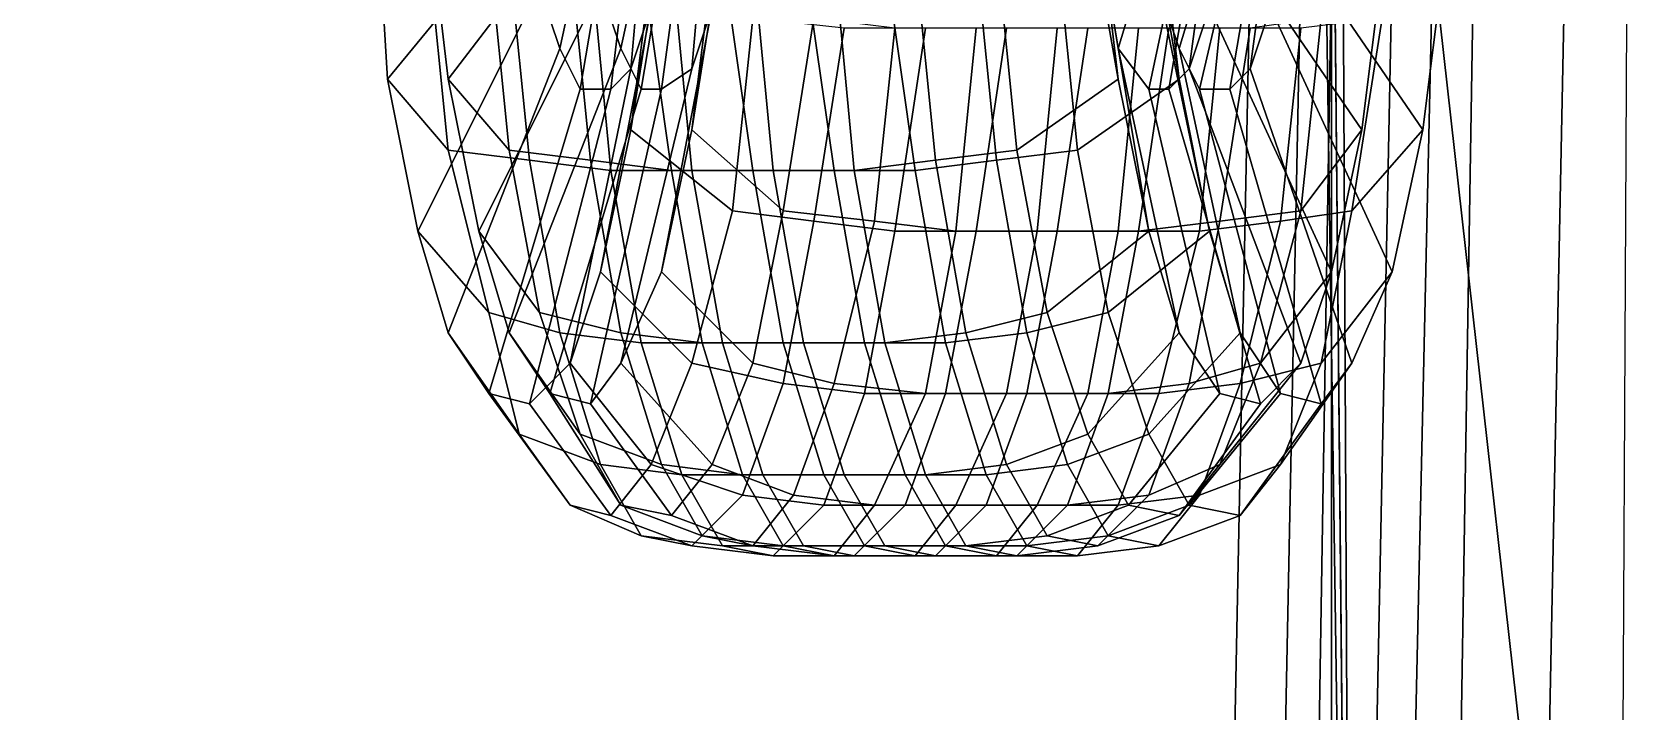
# Model space of a CAD drawing. Extents: x -1726 to 1721, y -2579 to 1769.
# Drawn here: x -418 to -260, y 110.6 to 177.6 of the extents above; entities that cross this region are included whole.
import ezdxf

# ---------------------------------------------------------------- set-up
doc = ezdxf.new("R2010")
doc.units = 0

msp = doc.modelspace()

# ---------------------------------------------------------------- linework, layer by layer
at = {"layer": '107051', "color": 1}
for points in [[(-354, 231, -1187), (-368, 182, -1255), (-366, 176, -1246), (-354, 231, -1187)], [(-354, 231, -1187), (-366, 176, -1246), (-364, 172, -1235), (-354, 231, -1187)], [(-354, 231, -1187), (-364, 172, -1235), (-361, 172, -1224), (-354, 231, -1187)], [(-354, 231, -1187), (-361, 172, -1224), (-359, 174, -1213), (-354, 231, -1187)], [(-354, 231, -1187), (-359, 174, -1213), (-357, 180, -1203), (-354, 231, -1187)], [(-298, 219, -1196), (-311, 176, -1257), (-312, 182, -1267), (-298, 219, -1196)], [(-298, 219, -1196), (-308, 172, -1246), (-311, 176, -1257), (-298, 219, -1196)], [(-298, 219, -1196), (-306, 172, -1235), (-308, 172, -1246), (-298, 219, -1196)], [(-298, 219, -1196), (-304, 174, -1224), (-306, 172, -1235), (-298, 219, -1196)], [(-298, 219, -1196), (-302, 180, -1214), (-304, 174, -1224), (-298, 219, -1196)], [(-369, 190, -1263), (-370, 201, -1268), (-384, 190, -1295), (-383, 173, -1286)], [(-311, 173, -1301), (-313, 190, -1309), (-315, 201, -1279), (-314, 190, -1274)], [(-354, 197, -1189), (-356, 187, -1195), (-359, 168, -1170), (-357, 184, -1160)], [(-285, 184, -1174), (-287, 168, -1184), (-300, 187, -1206), (-299, 197, -1200)], [(-383, 173, -1286), (-384, 190, -1295), (-379, 186, -1307), (-377, 166, -1296)], [(-368, 182, -1255), (-369, 190, -1263), (-383, 173, -1286), (-380, 158, -1273)], [(-321, 166, -1308), (-323, 186, -1318), (-313, 190, -1309), (-311, 173, -1301)], [(-308, 158, -1288), (-311, 173, -1301), (-314, 190, -1274), (-312, 182, -1267)], [(-356, 187, -1195), (-357, 180, -1203), (-362, 154, -1184), (-359, 168, -1170)], [(-287, 168, -1184), (-290, 154, -1199), (-302, 180, -1214), (-300, 187, -1206)], [(-377, 166, -1296), (-379, 186, -1307), (-371, 185, -1311), (-369, 165, -1300)], [(-369, 165, -1300), (-371, 185, -1311), (-363, 185, -1313), (-361, 164, -1303)], [(-361, 164, -1303), (-363, 185, -1313), (-355, 185, -1315), (-353, 164, -1304)], [(-353, 164, -1304), (-355, 185, -1315), (-347, 185, -1317), (-345, 164, -1306)], [(-345, 164, -1306), (-347, 185, -1317), (-339, 185, -1318), (-337, 164, -1308)], [(-337, 164, -1308), (-339, 185, -1318), (-331, 185, -1319), (-329, 165, -1309)], [(-329, 165, -1309), (-331, 185, -1319), (-323, 186, -1318), (-321, 166, -1308)], [(-357, 184, -1160), (-359, 168, -1170), (-349, 160, -1163), (-347, 179, -1151)], [(-291, 179, -1163), (-293, 160, -1175), (-287, 168, -1184), (-285, 184, -1174)], [(-366, 176, -1246), (-368, 182, -1255), (-380, 158, -1273), (-377, 148, -1257)], [(-305, 148, -1272), (-308, 158, -1288), (-312, 182, -1267), (-311, 176, -1257)], [(-357, 180, -1203), (-359, 174, -1213), (-365, 145, -1201), (-362, 154, -1184)], [(-347, 179, -1151), (-349, 160, -1163), (-341, 159, -1163), (-338, 178, -1150)], [(-290, 154, -1199), (-293, 145, -1216), (-304, 174, -1224), (-302, 180, -1214)], [(-298, 178, -1158), (-301, 159, -1171), (-293, 160, -1175), (-291, 179, -1163)], [(-338, 178, -1150), (-341, 159, -1163), (-333, 158, -1163), (-330, 178, -1151)], [(-330, 178, -1151), (-333, 158, -1163), (-325, 158, -1165), (-322, 178, -1153)], [(-322, 178, -1153), (-325, 158, -1165), (-317, 158, -1167), (-314, 178, -1154)], [(-314, 178, -1154), (-317, 158, -1167), (-309, 158, -1168), (-306, 178, -1156)], [(-306, 178, -1156), (-309, 158, -1168), (-301, 159, -1171), (-298, 178, -1158)], [(-364, 172, -1235), (-366, 176, -1246), (-377, 148, -1257), (-373, 142, -1239)], [(-301, 142, -1253), (-305, 148, -1272), (-311, 176, -1257), (-308, 172, -1246)], [(-359, 174, -1213), (-361, 172, -1224), (-369, 141, -1220), (-365, 145, -1201)], [(-293, 145, -1216), (-297, 141, -1234), (-306, 172, -1235), (-304, 174, -1224)], [(-380, 158, -1273), (-383, 173, -1286), (-377, 166, -1296), (-373, 150, -1282)], [(-318, 150, -1293), (-321, 166, -1308), (-311, 173, -1301), (-308, 158, -1288)], [(-361, 172, -1224), (-364, 172, -1235), (-373, 142, -1239), (-369, 141, -1220)], [(-297, 141, -1234), (-301, 142, -1253), (-308, 172, -1246), (-306, 172, -1235)], [(-359, 168, -1170), (-362, 154, -1184), (-353, 145, -1179), (-349, 160, -1163)], [(-293, 160, -1175), (-297, 145, -1191), (-290, 154, -1199), (-287, 168, -1184)], [(-373, 150, -1282), (-377, 166, -1296), (-369, 165, -1300), (-366, 148, -1285)], [(-326, 148, -1293), (-329, 165, -1309), (-321, 166, -1308), (-318, 150, -1293)], [(-366, 148, -1285), (-369, 165, -1300), (-361, 164, -1303), (-358, 147, -1287)], [(-334, 147, -1292), (-337, 164, -1308), (-329, 165, -1309), (-326, 148, -1293)], [(-358, 147, -1287), (-361, 164, -1303), (-353, 164, -1304), (-350, 147, -1289)], [(-350, 147, -1289), (-353, 164, -1304), (-345, 164, -1306), (-342, 147, -1291)], [(-342, 147, -1291), (-345, 164, -1306), (-337, 164, -1308), (-334, 147, -1292)], [(-349, 160, -1163), (-353, 145, -1179), (-344, 143, -1179), (-341, 159, -1163)], [(-301, 159, -1171), (-304, 143, -1187), (-297, 145, -1191), (-293, 160, -1175)], [(-377, 148, -1257), (-380, 158, -1273), (-373, 150, -1282), (-370, 138, -1263)], [(-341, 159, -1163), (-344, 143, -1179), (-336, 142, -1180), (-333, 158, -1163)], [(-333, 158, -1163), (-336, 142, -1180), (-328, 142, -1182), (-325, 158, -1165)], [(-325, 158, -1165), (-328, 142, -1182), (-320, 142, -1184), (-317, 158, -1167)], [(-317, 158, -1167), (-320, 142, -1184), (-312, 142, -1185), (-309, 158, -1168)], [(-314, 138, -1274), (-318, 150, -1293), (-308, 158, -1288), (-305, 148, -1272)], [(-309, 158, -1168), (-312, 142, -1185), (-304, 143, -1187), (-301, 159, -1171)], [(-362, 154, -1184), (-365, 145, -1201), (-357, 135, -1199), (-353, 145, -1179)], [(-297, 145, -1191), (-301, 135, -1210), (-293, 145, -1216), (-290, 154, -1199)], [(-370, 138, -1263), (-373, 150, -1282), (-366, 148, -1285), (-362, 135, -1266)], [(-322, 135, -1274), (-326, 148, -1293), (-318, 150, -1293), (-314, 138, -1274)], [(-373, 142, -1239), (-377, 148, -1257), (-370, 138, -1263), (-365, 131, -1242)], [(-362, 135, -1266), (-366, 148, -1285), (-358, 147, -1287), (-354, 134, -1268)], [(-354, 134, -1268), (-358, 147, -1287), (-350, 147, -1289), (-346, 134, -1270)], [(-346, 134, -1270), (-350, 147, -1289), (-342, 147, -1291), (-338, 134, -1271)], [(-338, 134, -1271), (-342, 147, -1291), (-334, 147, -1292), (-330, 134, -1273)], [(-330, 134, -1273), (-334, 147, -1292), (-326, 148, -1293), (-322, 135, -1274)], [(-310, 131, -1254), (-314, 138, -1274), (-305, 148, -1272), (-301, 142, -1253)], [(-365, 145, -1201), (-369, 141, -1220), (-361, 130, -1220), (-357, 135, -1199)], [(-353, 145, -1179), (-357, 135, -1199), (-348, 132, -1199), (-344, 143, -1179)], [(-304, 143, -1187), (-308, 132, -1208), (-301, 135, -1210), (-297, 145, -1191)], [(-301, 135, -1210), (-305, 130, -1232), (-297, 141, -1234), (-293, 145, -1216)], [(-344, 143, -1179), (-348, 132, -1199), (-340, 131, -1201), (-336, 142, -1180)], [(-312, 142, -1185), (-316, 131, -1206), (-308, 132, -1208), (-304, 143, -1187)], [(-369, 141, -1220), (-373, 142, -1239), (-365, 131, -1242), (-361, 130, -1220)], [(-336, 142, -1180), (-340, 131, -1201), (-332, 131, -1202), (-328, 142, -1182)], [(-328, 142, -1182), (-332, 131, -1202), (-324, 131, -1204), (-320, 142, -1184)], [(-320, 142, -1184), (-324, 131, -1204), (-316, 131, -1206), (-312, 142, -1185)], [(-305, 130, -1232), (-310, 131, -1254), (-301, 142, -1253), (-297, 141, -1234)], [(-365, 131, -1242), (-370, 138, -1263), (-362, 135, -1266), (-358, 128, -1244)], [(-318, 128, -1252), (-322, 135, -1274), (-314, 138, -1274), (-310, 131, -1254)], [(-358, 128, -1244), (-362, 135, -1266), (-354, 134, -1268), (-350, 127, -1246)], [(-357, 135, -1199), (-361, 130, -1220), (-353, 127, -1222), (-348, 132, -1199)], [(-326, 127, -1251), (-330, 134, -1273), (-322, 135, -1274), (-318, 128, -1252)], [(-308, 132, -1208), (-313, 127, -1230), (-305, 130, -1232), (-301, 135, -1210)], [(-350, 127, -1246), (-354, 134, -1268), (-346, 134, -1270), (-342, 127, -1248)], [(-342, 127, -1248), (-346, 134, -1270), (-338, 134, -1271), (-334, 127, -1249)], [(-334, 127, -1249), (-338, 134, -1271), (-330, 134, -1273), (-326, 127, -1251)], [(-348, 132, -1199), (-353, 127, -1222), (-345, 126, -1223), (-340, 131, -1201)], [(-316, 131, -1206), (-321, 126, -1228), (-313, 127, -1230), (-308, 132, -1208)], [(-361, 130, -1220), (-365, 131, -1242), (-358, 128, -1244), (-353, 127, -1222)], [(-340, 131, -1201), (-345, 126, -1223), (-337, 126, -1225), (-332, 131, -1202)], [(-332, 131, -1202), (-337, 126, -1225), (-329, 126, -1226), (-324, 131, -1204)], [(-324, 131, -1204), (-329, 126, -1226), (-321, 126, -1228), (-316, 131, -1206)], [(-313, 127, -1230), (-318, 128, -1252), (-310, 131, -1254), (-305, 130, -1232)], [(-353, 127, -1222), (-358, 128, -1244), (-350, 127, -1246), (-345, 126, -1223)], [(-321, 126, -1228), (-326, 127, -1251), (-318, 128, -1252), (-313, 127, -1230)], [(-345, 126, -1223), (-350, 127, -1246), (-342, 127, -1248), (-337, 126, -1225)], [(-337, 126, -1225), (-342, 127, -1248), (-334, 127, -1249), (-329, 126, -1226)], [(-329, 126, -1226), (-334, 127, -1249), (-326, 127, -1251), (-321, 126, -1228)]]:
    msp.add_3dface(points, dxfattribs=at)
at = {"layer": '121293', "color": 1}
for points in [[(-354, 231, -1187), (-368, 182, -1255), (-366, 176, -1246), (-354, 231, -1187)], [(-354, 231, -1187), (-366, 176, -1246), (-364, 172, -1235), (-354, 231, -1187)], [(-354, 231, -1187), (-364, 172, -1235), (-361, 172, -1224), (-354, 231, -1187)], [(-354, 231, -1187), (-361, 172, -1224), (-359, 174, -1213), (-354, 231, -1187)], [(-354, 231, -1187), (-359, 174, -1213), (-357, 180, -1203), (-354, 231, -1187)], [(-298, 219, -1196), (-311, 176, -1257), (-312, 182, -1267), (-298, 219, -1196)], [(-298, 219, -1196), (-308, 172, -1246), (-311, 176, -1257), (-298, 219, -1196)], [(-298, 219, -1196), (-306, 172, -1235), (-308, 172, -1246), (-298, 219, -1196)], [(-298, 219, -1196), (-304, 174, -1224), (-306, 172, -1235), (-298, 219, -1196)], [(-298, 219, -1196), (-302, 180, -1214), (-304, 174, -1224), (-298, 219, -1196)], [(-369, 190, -1263), (-370, 201, -1268), (-384, 190, -1295), (-383, 173, -1286)], [(-311, 173, -1301), (-313, 190, -1309), (-315, 201, -1279), (-314, 190, -1274)], [(-354, 197, -1189), (-356, 187, -1195), (-359, 168, -1170), (-357, 184, -1160)], [(-285, 184, -1174), (-287, 168, -1184), (-300, 187, -1206), (-299, 197, -1200)], [(-383, 173, -1286), (-384, 190, -1295), (-379, 186, -1307), (-377, 166, -1296)], [(-368, 182, -1255), (-369, 190, -1263), (-383, 173, -1286), (-380, 158, -1273)], [(-321, 166, -1308), (-323, 186, -1318), (-313, 190, -1309), (-311, 173, -1301)], [(-308, 158, -1288), (-311, 173, -1301), (-314, 190, -1274), (-312, 182, -1267)], [(-356, 187, -1195), (-357, 180, -1203), (-362, 154, -1184), (-359, 168, -1170)], [(-287, 168, -1184), (-290, 154, -1199), (-302, 180, -1214), (-300, 187, -1206)], [(-377, 166, -1296), (-379, 186, -1307), (-371, 185, -1311), (-369, 165, -1300)], [(-369, 165, -1300), (-371, 185, -1311), (-363, 185, -1313), (-361, 164, -1303)], [(-361, 164, -1303), (-363, 185, -1313), (-355, 185, -1315), (-353, 164, -1304)], [(-353, 164, -1304), (-355, 185, -1315), (-347, 185, -1317), (-345, 164, -1306)], [(-345, 164, -1306), (-347, 185, -1317), (-339, 185, -1318), (-337, 164, -1308)], [(-337, 164, -1308), (-339, 185, -1318), (-331, 185, -1319), (-329, 165, -1309)], [(-329, 165, -1309), (-331, 185, -1319), (-323, 186, -1318), (-321, 166, -1308)], [(-357, 184, -1160), (-359, 168, -1170), (-349, 160, -1163), (-347, 179, -1151)], [(-291, 179, -1163), (-293, 160, -1175), (-287, 168, -1184), (-285, 184, -1174)], [(-366, 176, -1246), (-368, 182, -1255), (-380, 158, -1273), (-377, 148, -1257)], [(-305, 148, -1272), (-308, 158, -1288), (-312, 182, -1267), (-311, 176, -1257)], [(-357, 180, -1203), (-359, 174, -1213), (-365, 145, -1201), (-362, 154, -1184)], [(-347, 179, -1151), (-349, 160, -1163), (-341, 159, -1163), (-338, 178, -1150)], [(-290, 154, -1199), (-293, 145, -1216), (-304, 174, -1224), (-302, 180, -1214)], [(-298, 178, -1158), (-301, 159, -1171), (-293, 160, -1175), (-291, 179, -1163)], [(-338, 178, -1150), (-341, 159, -1163), (-333, 158, -1163), (-330, 178, -1151)], [(-330, 178, -1151), (-333, 158, -1163), (-325, 158, -1165), (-322, 178, -1153)], [(-322, 178, -1153), (-325, 158, -1165), (-317, 158, -1167), (-314, 178, -1154)], [(-314, 178, -1154), (-317, 158, -1167), (-309, 158, -1168), (-306, 178, -1156)], [(-306, 178, -1156), (-309, 158, -1168), (-301, 159, -1171), (-298, 178, -1158)], [(-364, 172, -1235), (-366, 176, -1246), (-377, 148, -1257), (-373, 142, -1239)], [(-301, 142, -1253), (-305, 148, -1272), (-311, 176, -1257), (-308, 172, -1246)], [(-359, 174, -1213), (-361, 172, -1224), (-369, 141, -1220), (-365, 145, -1201)], [(-293, 145, -1216), (-297, 141, -1234), (-306, 172, -1235), (-304, 174, -1224)], [(-380, 158, -1273), (-383, 173, -1286), (-377, 166, -1296), (-373, 150, -1282)], [(-318, 150, -1293), (-321, 166, -1308), (-311, 173, -1301), (-308, 158, -1288)], [(-361, 172, -1224), (-364, 172, -1235), (-373, 142, -1239), (-369, 141, -1220)], [(-297, 141, -1234), (-301, 142, -1253), (-308, 172, -1246), (-306, 172, -1235)], [(-359, 168, -1170), (-362, 154, -1184), (-353, 145, -1179), (-349, 160, -1163)], [(-293, 160, -1175), (-297, 145, -1191), (-290, 154, -1199), (-287, 168, -1184)], [(-373, 150, -1282), (-377, 166, -1296), (-369, 165, -1300), (-366, 148, -1285)], [(-326, 148, -1293), (-329, 165, -1309), (-321, 166, -1308), (-318, 150, -1293)], [(-366, 148, -1285), (-369, 165, -1300), (-361, 164, -1303), (-358, 147, -1287)], [(-334, 147, -1292), (-337, 164, -1308), (-329, 165, -1309), (-326, 148, -1293)], [(-358, 147, -1287), (-361, 164, -1303), (-353, 164, -1304), (-350, 147, -1289)], [(-350, 147, -1289), (-353, 164, -1304), (-345, 164, -1306), (-342, 147, -1291)], [(-342, 147, -1291), (-345, 164, -1306), (-337, 164, -1308), (-334, 147, -1292)], [(-349, 160, -1163), (-353, 145, -1179), (-344, 143, -1179), (-341, 159, -1163)], [(-301, 159, -1171), (-304, 143, -1187), (-297, 145, -1191), (-293, 160, -1175)], [(-377, 148, -1257), (-380, 158, -1273), (-373, 150, -1282), (-370, 138, -1263)], [(-341, 159, -1163), (-344, 143, -1179), (-336, 142, -1180), (-333, 158, -1163)], [(-333, 158, -1163), (-336, 142, -1180), (-328, 142, -1182), (-325, 158, -1165)], [(-325, 158, -1165), (-328, 142, -1182), (-320, 142, -1184), (-317, 158, -1167)], [(-317, 158, -1167), (-320, 142, -1184), (-312, 142, -1185), (-309, 158, -1168)], [(-314, 138, -1274), (-318, 150, -1293), (-308, 158, -1288), (-305, 148, -1272)], [(-309, 158, -1168), (-312, 142, -1185), (-304, 143, -1187), (-301, 159, -1171)], [(-362, 154, -1184), (-365, 145, -1201), (-357, 135, -1199), (-353, 145, -1179)], [(-297, 145, -1191), (-301, 135, -1210), (-293, 145, -1216), (-290, 154, -1199)], [(-370, 138, -1263), (-373, 150, -1282), (-366, 148, -1285), (-362, 135, -1266)], [(-322, 135, -1274), (-326, 148, -1293), (-318, 150, -1293), (-314, 138, -1274)], [(-373, 142, -1239), (-377, 148, -1257), (-370, 138, -1263), (-365, 131, -1242)], [(-362, 135, -1266), (-366, 148, -1285), (-358, 147, -1287), (-354, 134, -1268)], [(-354, 134, -1268), (-358, 147, -1287), (-350, 147, -1289), (-346, 134, -1270)], [(-346, 134, -1270), (-350, 147, -1289), (-342, 147, -1291), (-338, 134, -1271)], [(-338, 134, -1271), (-342, 147, -1291), (-334, 147, -1292), (-330, 134, -1273)], [(-330, 134, -1273), (-334, 147, -1292), (-326, 148, -1293), (-322, 135, -1274)], [(-310, 131, -1254), (-314, 138, -1274), (-305, 148, -1272), (-301, 142, -1253)], [(-365, 145, -1201), (-369, 141, -1220), (-361, 130, -1220), (-357, 135, -1199)], [(-353, 145, -1179), (-357, 135, -1199), (-348, 132, -1199), (-344, 143, -1179)], [(-304, 143, -1187), (-308, 132, -1208), (-301, 135, -1210), (-297, 145, -1191)], [(-301, 135, -1210), (-305, 130, -1232), (-297, 141, -1234), (-293, 145, -1216)], [(-344, 143, -1179), (-348, 132, -1199), (-340, 131, -1201), (-336, 142, -1180)], [(-312, 142, -1185), (-316, 131, -1206), (-308, 132, -1208), (-304, 143, -1187)], [(-369, 141, -1220), (-373, 142, -1239), (-365, 131, -1242), (-361, 130, -1220)], [(-336, 142, -1180), (-340, 131, -1201), (-332, 131, -1202), (-328, 142, -1182)], [(-328, 142, -1182), (-332, 131, -1202), (-324, 131, -1204), (-320, 142, -1184)], [(-320, 142, -1184), (-324, 131, -1204), (-316, 131, -1206), (-312, 142, -1185)], [(-305, 130, -1232), (-310, 131, -1254), (-301, 142, -1253), (-297, 141, -1234)], [(-365, 131, -1242), (-370, 138, -1263), (-362, 135, -1266), (-358, 128, -1244)], [(-318, 128, -1252), (-322, 135, -1274), (-314, 138, -1274), (-310, 131, -1254)], [(-358, 128, -1244), (-362, 135, -1266), (-354, 134, -1268), (-350, 127, -1246)], [(-357, 135, -1199), (-361, 130, -1220), (-353, 127, -1222), (-348, 132, -1199)], [(-326, 127, -1251), (-330, 134, -1273), (-322, 135, -1274), (-318, 128, -1252)], [(-308, 132, -1208), (-313, 127, -1230), (-305, 130, -1232), (-301, 135, -1210)], [(-350, 127, -1246), (-354, 134, -1268), (-346, 134, -1270), (-342, 127, -1248)], [(-342, 127, -1248), (-346, 134, -1270), (-338, 134, -1271), (-334, 127, -1249)], [(-334, 127, -1249), (-338, 134, -1271), (-330, 134, -1273), (-326, 127, -1251)], [(-348, 132, -1199), (-353, 127, -1222), (-345, 126, -1223), (-340, 131, -1201)], [(-316, 131, -1206), (-321, 126, -1228), (-313, 127, -1230), (-308, 132, -1208)], [(-361, 130, -1220), (-365, 131, -1242), (-358, 128, -1244), (-353, 127, -1222)], [(-340, 131, -1201), (-345, 126, -1223), (-337, 126, -1225), (-332, 131, -1202)], [(-332, 131, -1202), (-337, 126, -1225), (-329, 126, -1226), (-324, 131, -1204)], [(-324, 131, -1204), (-329, 126, -1226), (-321, 126, -1228), (-316, 131, -1206)], [(-313, 127, -1230), (-318, 128, -1252), (-310, 131, -1254), (-305, 130, -1232)], [(-353, 127, -1222), (-358, 128, -1244), (-350, 127, -1246), (-345, 126, -1223)], [(-321, 126, -1228), (-326, 127, -1251), (-318, 128, -1252), (-313, 127, -1230)], [(-345, 126, -1223), (-350, 127, -1246), (-342, 127, -1248), (-337, 126, -1225)], [(-337, 126, -1225), (-342, 127, -1248), (-334, 127, -1249), (-329, 126, -1226)], [(-329, 126, -1226), (-334, 127, -1249), (-326, 127, -1251), (-321, 126, -1228)]]:
    msp.add_3dface(points, dxfattribs=at)
at = {"layer": '272109', "color": 1}
for points in [[(-293, 184, -791), (-298, 184, -850), (-303, -64, -850), (-298, -64, -790)], [(-298, 184, -850), (-293, 184, -908), (-298, -64, -909), (-303, -64, -850)], [(-276, 184, -735), (-293, 184, -791), (-298, -64, -790), (-280, -64, -733)], [(-293, 184, -908), (-276, 184, -964), (-280, -64, -966), (-298, -64, -909)], [(-248, 184, -683), (-276, 184, -735), (-280, -64, -733), (-252, -64, -681)]]:
    msp.add_3dface(points, dxfattribs=at)
at = {"layer": '29165', "color": 1}
for points in [[(-743, 224, -845), (-737, 9, -836), (-288, 8, -847), (-291, 217, -859)], [(-738, 9, -880), (-739, 218, -870), (-289, 218, -893), (-288, 10, -911)], [(-290, 217, -873), (-291, 217, -859), (-288, 8, -847), (-290, 217, -873)], [(-290, 217, -873), (-288, 10, -911), (-289, 218, -893), (-290, 217, -873)], [(-290, 217, -873), (-288, 8, -847), (-290, -199, -843), (-290, 217, -873)], [(-290, 217, -873), (-290, -199, -843), (-290, -199, -913), (-290, 217, -873)], [(-290, 217, -873), (-290, -199, -913), (-288, 10, -911), (-290, 217, -873)]]:
    msp.add_3dface(points, dxfattribs=at)
at = {"layer": '295117', "color": 1}
for points in [[(-289, -64, -792), (-294, -64, -850), (-290, 184, -850), (-284, 184, -793)], [(-294, -64, -850), (-289, -64, -907), (-284, 184, -907), (-290, 184, -850)], [(-272, -64, -737), (-289, -64, -792), (-284, 184, -793), (-267, 184, -739)], [(-289, -64, -907), (-272, -64, -963), (-267, 184, -961), (-284, 184, -907)], [(-245, -64, -686), (-272, -64, -737), (-267, 184, -739), (-241, 184, -688)]]:
    msp.add_3dface(points, dxfattribs=at)
at = {"layer": '343569', "color": 1}
msp.add_3dface([(-262, -38, -951), (-260, 351, -950), (-143, 348, -805), (-145, -41, -805)], dxfattribs=at)
at = {"layer": '351455', "color": 1}
msp.add_3dface([(-280, 185, -959), (-251, 185, -1013), (-255, -38, -1016), (-285, -38, -961)], dxfattribs=at)
at = {"layer": '352991', "color": 1}
for points in [[(-280, 185, -959), (-251, 185, -1013), (-255, -38, -1016), (-285, -38, -961)], [(-285, -38, -961), (-255, -38, -1016), (-280, 185, -959), (-285, -38, -961)], [(-255, -38, -1016), (-251, 185, -1013), (-280, 185, -959), (-255, -38, -1016)]]:
    msp.add_3dface(points, dxfattribs=at)
at = {"layer": '57921', "color": 1}
for points in [[(-348, 231, -1158), (-362, 182, -1226), (-360, 176, -1217), (-348, 231, -1158)], [(-348, 231, -1158), (-360, 176, -1217), (-358, 172, -1206), (-348, 231, -1158)], [(-348, 231, -1158), (-358, 172, -1206), (-356, 172, -1195), (-348, 231, -1158)], [(-348, 231, -1158), (-356, 172, -1195), (-353, 174, -1184), (-348, 231, -1158)], [(-348, 231, -1158), (-353, 174, -1184), (-351, 180, -1174), (-348, 231, -1158)], [(-292, 219, -1167), (-305, 176, -1228), (-307, 182, -1237), (-292, 219, -1167)], [(-292, 219, -1167), (-303, 172, -1217), (-305, 176, -1228), (-292, 219, -1167)], [(-292, 219, -1167), (-300, 172, -1206), (-303, 172, -1217), (-292, 219, -1167)], [(-292, 219, -1167), (-298, 174, -1195), (-300, 172, -1206), (-292, 219, -1167)], [(-292, 219, -1167), (-296, 180, -1185), (-298, 174, -1195), (-292, 219, -1167)], [(-364, 190, -1234), (-365, 201, -1239), (-379, 190, -1266), (-377, 173, -1257)], [(-305, 173, -1272), (-307, 190, -1280), (-309, 201, -1250), (-308, 190, -1245)], [(-349, 197, -1160), (-350, 187, -1166), (-353, 168, -1141), (-351, 184, -1131)], [(-279, 184, -1145), (-281, 168, -1155), (-294, 187, -1177), (-293, 197, -1171)], [(-377, 173, -1257), (-379, 190, -1266), (-373, 186, -1278), (-371, 166, -1267)], [(-362, 182, -1226), (-364, 190, -1234), (-377, 173, -1257), (-374, 158, -1244)], [(-315, 166, -1279), (-317, 186, -1289), (-307, 190, -1280), (-305, 173, -1272)], [(-302, 158, -1259), (-305, 173, -1272), (-308, 190, -1245), (-307, 182, -1237)], [(-350, 187, -1166), (-351, 180, -1174), (-356, 154, -1155), (-353, 168, -1141)], [(-281, 168, -1155), (-284, 154, -1170), (-296, 180, -1185), (-294, 187, -1177)], [(-371, 166, -1267), (-373, 186, -1278), (-365, 185, -1282), (-363, 165, -1271)], [(-363, 165, -1271), (-365, 185, -1282), (-358, 185, -1284), (-355, 164, -1274)], [(-355, 164, -1274), (-358, 185, -1284), (-350, 185, -1286), (-347, 164, -1275)], [(-347, 164, -1275), (-350, 185, -1286), (-342, 185, -1288), (-339, 164, -1277)], [(-339, 164, -1277), (-342, 185, -1288), (-334, 185, -1289), (-331, 164, -1279)], [(-331, 164, -1279), (-334, 185, -1289), (-325, 185, -1290), (-323, 165, -1280)], [(-323, 165, -1280), (-325, 185, -1290), (-317, 186, -1289), (-315, 166, -1279)], [(-351, 184, -1131), (-353, 168, -1141), (-344, 160, -1134), (-341, 179, -1122)], [(-285, 179, -1134), (-288, 160, -1146), (-281, 168, -1155), (-279, 184, -1145)], [(-360, 176, -1217), (-362, 182, -1226), (-374, 158, -1244), (-371, 148, -1228)], [(-299, 148, -1243), (-302, 158, -1259), (-307, 182, -1237), (-305, 176, -1228)], [(-351, 180, -1174), (-353, 174, -1184), (-360, 145, -1172), (-356, 154, -1155)], [(-341, 179, -1122), (-344, 160, -1134), (-335, 159, -1133), (-333, 178, -1121)], [(-284, 154, -1170), (-288, 145, -1187), (-298, 174, -1195), (-296, 180, -1185)], [(-293, 178, -1129), (-295, 159, -1142), (-288, 160, -1146), (-285, 179, -1134)], [(-333, 178, -1121), (-335, 159, -1133), (-327, 158, -1134), (-325, 178, -1122)], [(-325, 178, -1122), (-327, 158, -1134), (-319, 158, -1136), (-317, 178, -1124)], [(-317, 178, -1124), (-319, 158, -1136), (-311, 158, -1138), (-309, 178, -1125)], [(-309, 178, -1125), (-311, 158, -1138), (-303, 158, -1139), (-301, 178, -1127)], [(-301, 178, -1127), (-303, 158, -1139), (-295, 159, -1142), (-293, 178, -1129)], [(-358, 172, -1206), (-360, 176, -1217), (-371, 148, -1228), (-367, 142, -1210)], [(-295, 142, -1224), (-299, 148, -1243), (-305, 176, -1228), (-303, 172, -1217)], [(-353, 174, -1184), (-356, 172, -1195), (-363, 141, -1191), (-360, 145, -1172)], [(-288, 145, -1187), (-291, 141, -1205), (-300, 172, -1206), (-298, 174, -1195)], [(-374, 158, -1244), (-377, 173, -1257), (-371, 166, -1267), (-368, 150, -1253)], [(-312, 150, -1264), (-315, 166, -1279), (-305, 173, -1272), (-302, 158, -1259)], [(-356, 172, -1195), (-358, 172, -1206), (-367, 142, -1210), (-363, 141, -1191)], [(-291, 141, -1205), (-295, 142, -1224), (-303, 172, -1217), (-300, 172, -1206)], [(-353, 168, -1141), (-356, 154, -1155), (-347, 145, -1150), (-344, 160, -1134)], [(-288, 160, -1146), (-291, 145, -1162), (-284, 154, -1170), (-281, 168, -1155)], [(-368, 150, -1253), (-371, 166, -1267), (-363, 165, -1271), (-360, 148, -1256)], [(-320, 148, -1264), (-323, 165, -1280), (-315, 166, -1279), (-312, 150, -1264)], [(-360, 148, -1256), (-363, 165, -1271), (-355, 164, -1274), (-352, 147, -1258)], [(-328, 147, -1263), (-331, 164, -1279), (-323, 165, -1280), (-320, 148, -1264)], [(-352, 147, -1258), (-355, 164, -1274), (-347, 164, -1275), (-344, 147, -1260)], [(-344, 147, -1260), (-347, 164, -1275), (-339, 164, -1277), (-336, 147, -1262)], [(-336, 147, -1262), (-339, 164, -1277), (-331, 164, -1279), (-328, 147, -1263)], [(-344, 160, -1134), (-347, 145, -1150), (-339, 143, -1150), (-335, 159, -1133)], [(-295, 159, -1142), (-299, 143, -1158), (-291, 145, -1162), (-288, 160, -1146)], [(-371, 148, -1228), (-374, 158, -1244), (-368, 150, -1253), (-364, 138, -1234)], [(-335, 159, -1133), (-339, 143, -1150), (-330, 142, -1151), (-327, 158, -1134)], [(-327, 158, -1134), (-330, 142, -1151), (-322, 142, -1153), (-319, 158, -1136)], [(-319, 158, -1136), (-322, 142, -1153), (-314, 142, -1155), (-311, 158, -1138)], [(-311, 158, -1138), (-314, 142, -1155), (-307, 142, -1156), (-303, 158, -1139)], [(-308, 138, -1245), (-312, 150, -1264), (-302, 158, -1259), (-299, 148, -1243)], [(-303, 158, -1139), (-307, 142, -1156), (-299, 143, -1158), (-295, 159, -1142)], [(-356, 154, -1155), (-360, 145, -1172), (-351, 135, -1170), (-347, 145, -1150)], [(-291, 145, -1162), (-295, 135, -1181), (-288, 145, -1187), (-284, 154, -1170)], [(-364, 138, -1234), (-368, 150, -1253), (-360, 148, -1256), (-356, 135, -1237)], [(-316, 135, -1245), (-320, 148, -1264), (-312, 150, -1264), (-308, 138, -1245)], [(-367, 142, -1210), (-371, 148, -1228), (-364, 138, -1234), (-360, 131, -1213)], [(-356, 135, -1237), (-360, 148, -1256), (-352, 147, -1258), (-348, 134, -1239)], [(-348, 134, -1239), (-352, 147, -1258), (-344, 147, -1260), (-340, 134, -1241)], [(-340, 134, -1241), (-344, 147, -1260), (-336, 147, -1262), (-332, 134, -1242)], [(-332, 134, -1242), (-336, 147, -1262), (-328, 147, -1263), (-324, 134, -1244)], [(-324, 134, -1244), (-328, 147, -1263), (-320, 148, -1264), (-316, 135, -1245)], [(-304, 131, -1225), (-308, 138, -1245), (-299, 148, -1243), (-295, 142, -1224)], [(-360, 145, -1172), (-363, 141, -1191), (-355, 130, -1191), (-351, 135, -1170)], [(-347, 145, -1150), (-351, 135, -1170), (-343, 132, -1170), (-339, 143, -1150)], [(-299, 143, -1158), (-303, 132, -1179), (-295, 135, -1181), (-291, 145, -1162)], [(-295, 135, -1181), (-299, 130, -1203), (-291, 141, -1205), (-288, 145, -1187)], [(-339, 143, -1150), (-343, 132, -1170), (-335, 131, -1172), (-330, 142, -1151)], [(-307, 142, -1156), (-311, 131, -1177), (-303, 132, -1179), (-299, 143, -1158)], [(-363, 141, -1191), (-367, 142, -1210), (-360, 131, -1213), (-355, 130, -1191)], [(-330, 142, -1151), (-335, 131, -1172), (-327, 131, -1173), (-322, 142, -1153)], [(-322, 142, -1153), (-327, 131, -1173), (-319, 131, -1175), (-314, 142, -1155)], [(-314, 142, -1155), (-319, 131, -1175), (-311, 131, -1177), (-307, 142, -1156)], [(-299, 130, -1203), (-304, 131, -1225), (-295, 142, -1224), (-291, 141, -1205)], [(-360, 131, -1213), (-364, 138, -1234), (-356, 135, -1237), (-352, 128, -1215)], [(-312, 128, -1223), (-316, 135, -1245), (-308, 138, -1245), (-304, 131, -1225)], [(-352, 128, -1215), (-356, 135, -1237), (-348, 134, -1239), (-344, 127, -1217)], [(-351, 135, -1170), (-355, 130, -1191), (-347, 127, -1193), (-343, 132, -1170)], [(-320, 127, -1222), (-324, 134, -1244), (-316, 135, -1245), (-312, 128, -1223)], [(-303, 132, -1179), (-307, 127, -1201), (-299, 130, -1203), (-295, 135, -1181)], [(-344, 127, -1217), (-348, 134, -1239), (-340, 134, -1241), (-336, 127, -1219)], [(-336, 127, -1219), (-340, 134, -1241), (-332, 134, -1242), (-328, 127, -1220)], [(-328, 127, -1220), (-332, 134, -1242), (-324, 134, -1244), (-320, 127, -1222)], [(-343, 132, -1170), (-347, 127, -1193), (-339, 126, -1194), (-335, 131, -1172)], [(-311, 131, -1177), (-315, 126, -1199), (-307, 127, -1201), (-303, 132, -1179)], [(-355, 130, -1191), (-360, 131, -1213), (-352, 128, -1215), (-347, 127, -1193)], [(-335, 131, -1172), (-339, 126, -1194), (-331, 126, -1196), (-327, 131, -1173)], [(-327, 131, -1173), (-331, 126, -1196), (-323, 126, -1197), (-319, 131, -1175)], [(-319, 131, -1175), (-323, 126, -1197), (-315, 126, -1199), (-311, 131, -1177)], [(-307, 127, -1201), (-312, 128, -1223), (-304, 131, -1225), (-299, 130, -1203)], [(-347, 127, -1193), (-352, 128, -1215), (-344, 127, -1217), (-339, 126, -1194)], [(-315, 126, -1199), (-320, 127, -1222), (-312, 128, -1223), (-307, 127, -1201)], [(-339, 126, -1194), (-344, 127, -1217), (-336, 127, -1219), (-331, 126, -1196)], [(-331, 126, -1196), (-336, 127, -1219), (-328, 127, -1220), (-323, 126, -1197)], [(-323, 126, -1197), (-328, 127, -1220), (-320, 127, -1222), (-315, 126, -1199)]]:
    msp.add_3dface(points, dxfattribs=at)

doc.saveas('drawing.dxf')
